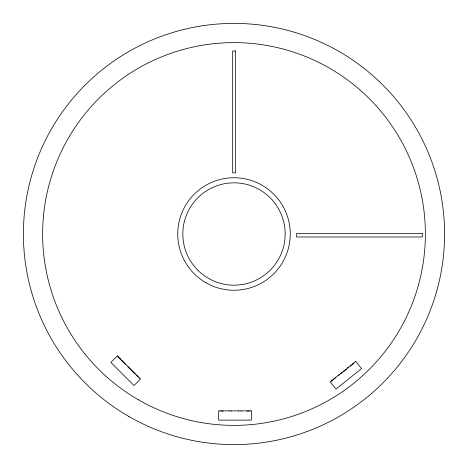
<?xml version="1.0" encoding="UTF-8"?>
<svg xmlns="http://www.w3.org/2000/svg" width="468" height="468" viewBox="0 0 468 468"><rect width="100%" height="100%" fill="white"/><g stroke="black" fill="none" stroke-linecap="round" stroke-linejoin="round"><path stroke-width="0.7" d="M118.375 356.821L118.135 357.061L119.346 358.272M139.587 378.027L139.201 378.126M352.48 364.35L353.2 363.782M333.251 379.829L333.549 379.589M333.737 379.437L334.831 378.571M335.544 377.998L335.989 377.641M339.511 374.833L338.604 375.558L338.387 375.289M340.967 373.669L342.09 372.774M343.179 371.902L346.501 369.252M348.888 367.345L347.899 368.135L347.689 367.866M350.374 366.163L351.404 365.338M352.62 364.367L353.568 363.613M353.954 363.303L353.621 363.127M222.089 411.115L223.072 411.115M246.905 411.115L247.882 411.115M120.036 358.827L120.381 359.172M137.335 376.126L137.75 376.541M120.024 358.956L120.334 359.266M121.428 360.36L125.418 364.344M127.752 366.678L135.246 374.172M136.293 375.225L138.136 377.062M332.309 380.139L332.526 380.408L331.461 381.256L331.245 380.987M249.982 410.869L249.982 411.214M248.619 410.869L248.619 411.214M241.032 410.869L241.032 411.214M238.581 410.869L238.581 411.214M231.455 410.869L231.455 411.214M229.127 410.869L229.127 411.214M221.352 410.869L221.352 411.214M219.989 410.869L219.989 411.214M117.409 355.855L110.869 362.396L134.006 385.533L140.546 378.992L117.409 355.855M355.75 361.425L330.18 381.841L335.954 389.072L361.524 368.655L355.75 361.425M235.626 50.994L232.678 50.994L232.678 172.867L235.626 172.867L235.626 50.994M422.271 233.637L296.466 233.637L296.466 236.989L422.271 236.989L422.271 233.637M251.345 410.869L218.626 410.869L218.626 420.118L251.345 420.118L251.345 410.869M128.7 416.385A210.6 210.6 0 0 0 444.6 234A210.6 210.6 0 0 0 128.7 51.615A210.6 210.6 0 0 0 128.7 416.385M138.312 399.736A191.377 191.377 0 0 0 425.377 234A191.377 191.377 0 0 0 138.312 68.264A191.377 191.377 0 0 0 138.312 399.736M205.873 282.719A56.259 56.259 0 0 0 290.259 234A56.259 56.259 0 0 0 205.873 185.281A56.259 56.259 0 0 0 205.873 282.719M197.812 270.188A51.176 51.176 0 0 0 283.433 247.244A51.176 51.176 0 0 0 220.756 184.567A51.176 51.176 0 0 0 197.812 270.188"/></g></svg>
